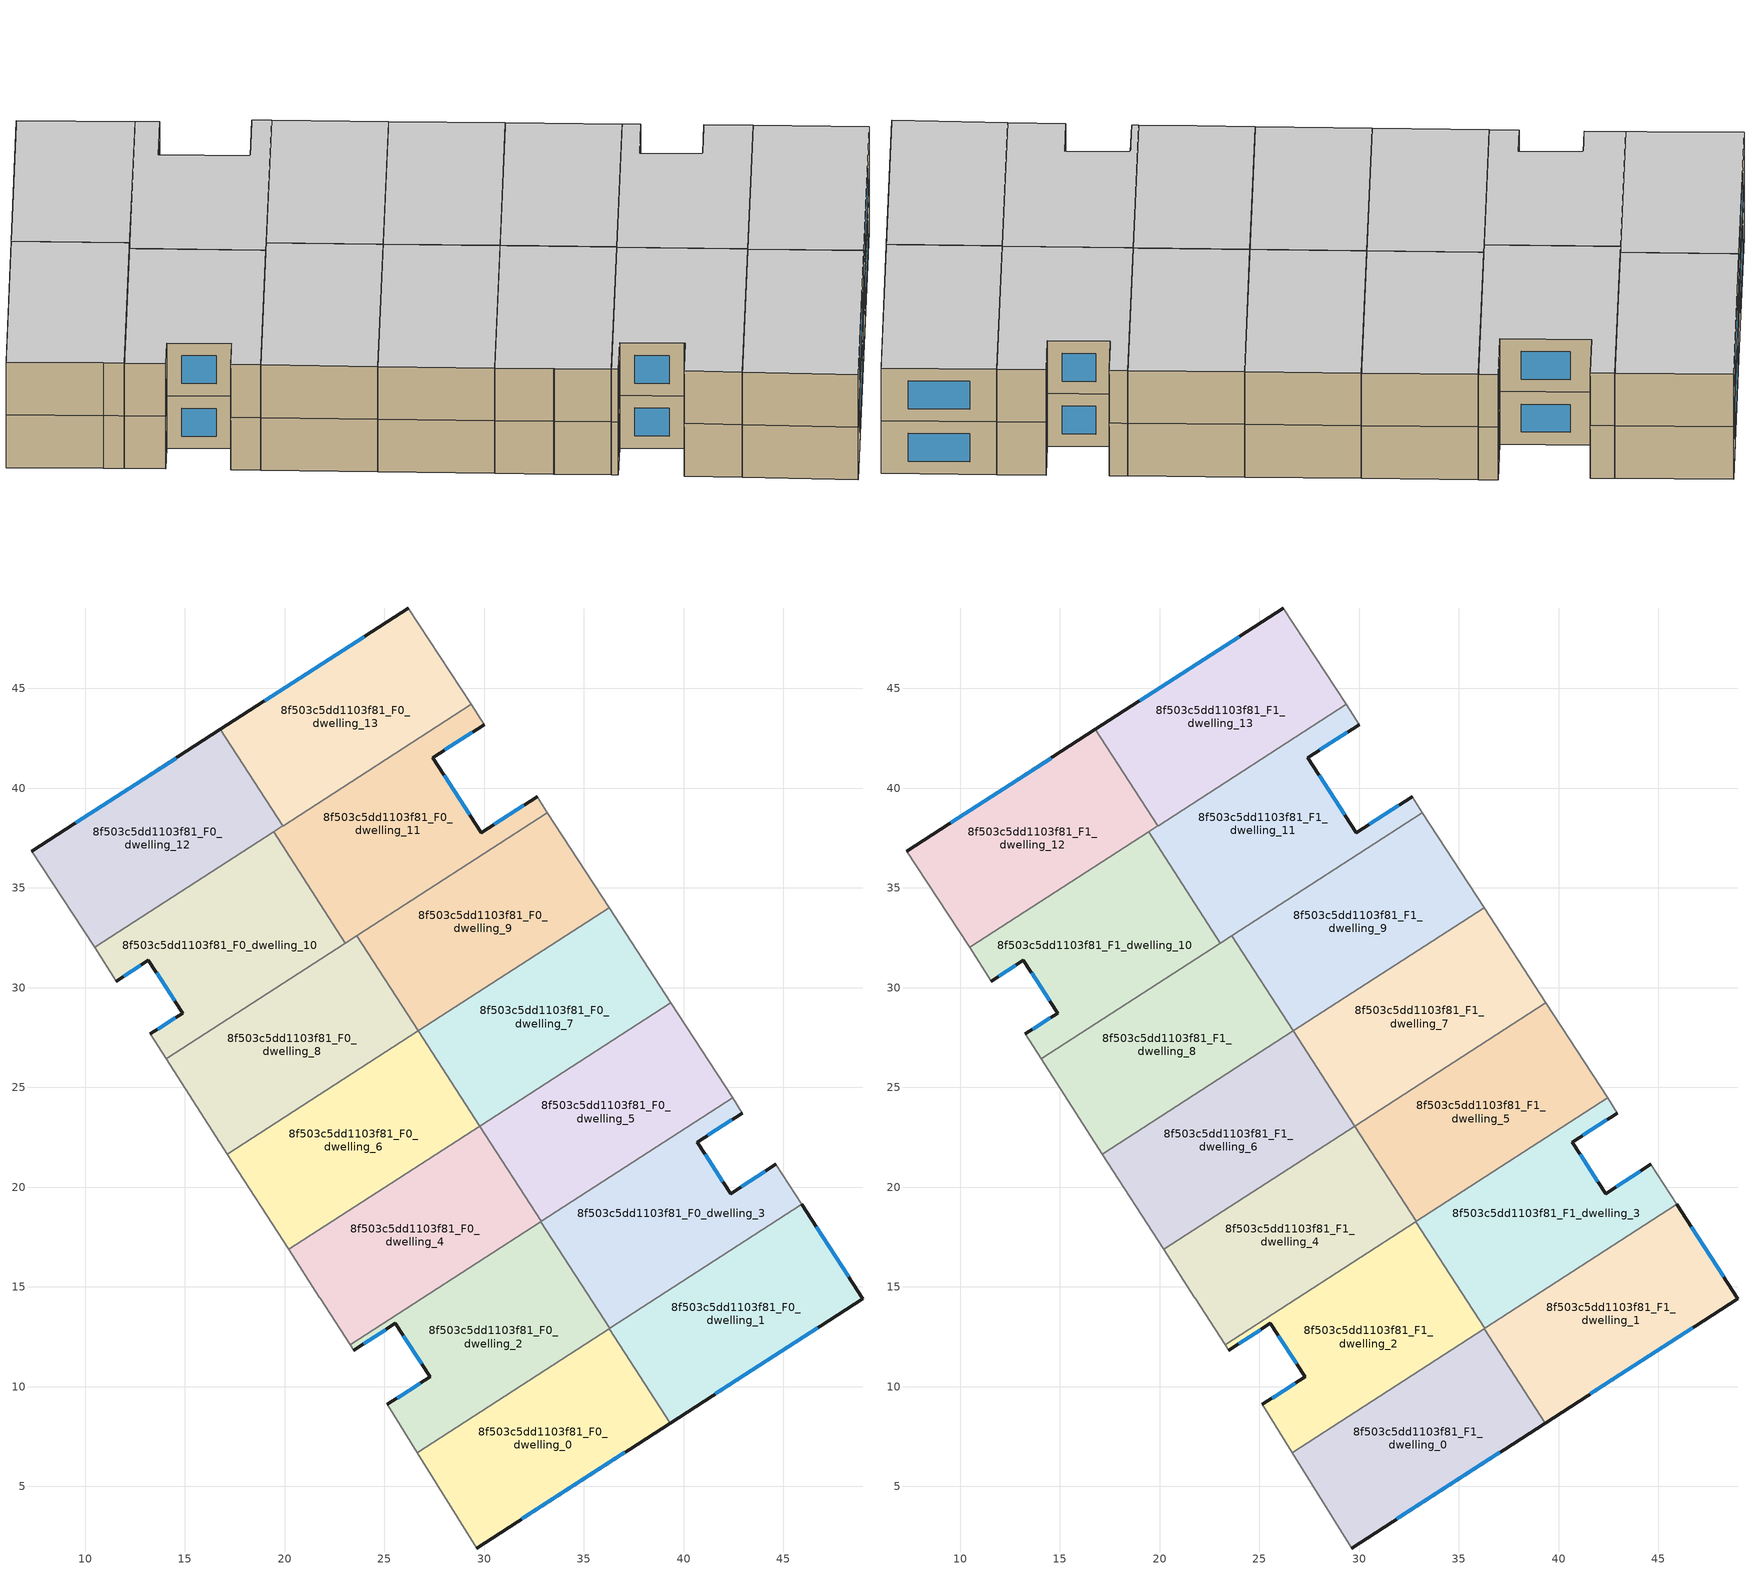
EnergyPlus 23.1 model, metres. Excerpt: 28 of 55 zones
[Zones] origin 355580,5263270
8f503c5dd1103f81_F0_dwelling_0
 floor ground (EU_floor_Construction): 36.27,12.9 39.32,8.17 29.61,1.91 26.65,6.7 z0
 wall outside (EU_wall_Construction): 29.61,1.91 39.32,8.17 z0:3
 wall adiabatic (EU_wall_Construction): 26.65,6.7 29.61,1.91 z0:3
 wall to 8f503c5dd1103f81_F0_dwelling_1 (EU_wall_Construction): 39.32,8.17 36.27,12.9 z0:3
 wall to 8f503c5dd1103f81_F0_dwelling_2 (EU_wall_Construction): 36.27,12.9 26.65,6.7 z0:3
 window (EU_Window_Construction): 31.89,3.38 37.04,6.7 z0.7:2.3
8f503c5dd1103f81_F0_dwelling_1
 floor ground (EU_floor_Construction): 45.92,19.13 48.99,14.41 39.32,8.17 36.27,12.9 z0
 wall outside (EU_wall_Construction): 39.32,8.17 48.99,14.41 45.92,19.13 z0:3
 wall to 8f503c5dd1103f81_F0_dwelling_3 (EU_wall_Construction): 45.92,19.13 36.29,12.92 z0:3
 wall to 8f503c5dd1103f81_F0_dwelling_2 (EU_wall_Construction): 36.29,12.92 36.27,12.9 z0:3
 window (EU_Window_Construction): 41.59,9.64 46.72,12.94 / 48.27,15.52 46.64,18.02 z0.7:2.3
8f503c5dd1103f81_F0_dwelling_10
 floor ground (EU_floor_Construction): 19.44,37.81 23.04,32.24 14.05,26.44 13.26,27.68 14.89,28.73 13.17,31.37 11.56,30.32 10.47,32.02 z0
 wall outside (EU_wall_Construction): 11.56,30.32 13.17,31.37 14.89,28.73 13.26,27.68 z0:3
 wall adiabatic (EU_wall_Construction): 10.47,32.02 11.56,30.32 / 13.26,27.68 14.05,26.44 z0:3
 wall to 8f503c5dd1103f81_F0_dwelling_11 (EU_wall_Construction): 23.04,32.24 19.44,37.81 z0:3
 wall to 8f503c5dd1103f81_F0_dwelling_12 (EU_wall_Construction): 19.44,37.81 10.47,32.02 z0:3
 wall to 8f503c5dd1103f81_F0_dwelling_8 (EU_wall_Construction): 14.05,26.44 23.04,32.24 z0:3
 window (EU_Window_Construction): 14.51,28.48 13.64,27.92 / 13.58,30.75 14.49,29.35 / 11.94,30.57 12.79,31.13 z0.7:2.3
8f503c5dd1103f81_F0_dwelling_11
 floor ground (EU_floor_Construction): 30,43.19 27.42,41.53 29.86,37.78 32.65,39.58 33.17,38.77 23.04,32.24 19.44,37.81 29.35,44.2 z0
 wall outside (EU_wall_Construction): 32.65,39.58 29.86,37.78 27.42,41.53 30,43.19 z0:3
 wall adiabatic (EU_wall_Construction): 30,43.19 29.35,44.2 / 33.17,38.77 32.65,39.58 z0:3
 wall to 8f503c5dd1103f81_F0_dwelling_13 (EU_wall_Construction): 29.35,44.2 19.9,38.1 z0:3
 wall to 8f503c5dd1103f81_F0_dwelling_9 (EU_wall_Construction): 23.61,32.61 33.17,38.77 z0:3
 wall to 8f503c5dd1103f81_F0_dwelling_12 (EU_wall_Construction): 19.9,38.1 19.44,37.81 z0:3
 wall to 8f503c5dd1103f81_F0_dwelling_8 (EU_wall_Construction): 23.04,32.24 23.61,32.61 z0:3
 window (EU_Window_Construction): 28.03,41.92 29.4,42.8 / 29.29,38.66 27.99,40.65 / 31.99,39.15 30.51,38.2 z0.7:2.3
8f503c5dd1103f81_F0_dwelling_12
 floor ground (EU_floor_Construction): 16.78,42.94 19.9,38.1 10.47,32.02 9.91,32.9 7.31,36.83 z0
 wall outside (EU_wall_Construction): 16.78,42.94 7.31,36.83 z0:3
 wall to 8f503c5dd1103f81_F0_dwelling_13 (EU_wall_Construction): 19.9,38.1 16.78,42.94 z0:3
 wall adiabatic (EU_wall_Construction): 7.31,36.83 9.91,32.9 10.47,32.02 z0:3
 window (EU_Window_Construction): 14.55,41.51 9.53,38.27 z0.7:2.3
8f503c5dd1103f81_F0_dwelling_13
 floor ground (EU_floor_Construction): 26.21,49.03 29.35,44.2 19.9,38.1 16.78,42.94 z0
 wall outside (EU_wall_Construction): 26.21,49.03 16.78,42.94 z0:3
 wall adiabatic (EU_wall_Construction): 29.35,44.2 26.21,49.03 z0:3
 window (EU_Window_Construction): 23.99,47.6 18.99,44.37 z0.7:2.3
8f503c5dd1103f81_F0_dwelling_2
 floor ground (EU_floor_Construction): 32.83,18.27 36.29,12.92 26.65,6.7 25.15,9.1 27.29,10.49 27.26,10.53 25.55,13.16 23.46,11.83 23.28,12.11 z0
 wall outside (EU_wall_Construction): 23.46,11.83 25.55,13.16 27.26,10.53 27.29,10.49 25.15,9.1 z0:3
 wall adiabatic (EU_wall_Construction): 23.28,12.11 23.46,11.83 / 25.15,9.1 26.65,6.7 z0:3
 wall to 8f503c5dd1103f81_F0_dwelling_3 (EU_wall_Construction): 36.29,12.92 32.83,18.27 z0:3
 wall to 8f503c5dd1103f81_F0_dwelling_4 (EU_wall_Construction): 32.83,18.27 23.28,12.11 z0:3
 window (EU_Window_Construction): 26.79,10.16 25.65,9.43 / 25.95,12.55 26.86,11.15 / 23.95,12.14 25.06,12.85 z0.7:2.3
8f503c5dd1103f81_F0_dwelling_3
 floor ground (EU_floor_Construction): 42.95,23.71 40.68,22.25 42.35,19.68 44.62,21.14 45.92,19.13 36.29,12.92 32.83,18.27 42.45,24.48 z0
 wall outside (EU_wall_Construction): 44.62,21.14 42.35,19.68 40.68,22.25 42.95,23.71 z0:3
 wall adiabatic (EU_wall_Construction): 45.92,19.13 44.62,21.14 / 42.95,23.71 42.45,24.48 z0:3
 wall to 8f503c5dd1103f81_F0_dwelling_5 (EU_wall_Construction): 42.45,24.48 32.86,18.29 z0:3
 wall to 8f503c5dd1103f81_F0_dwelling_4 (EU_wall_Construction): 32.86,18.29 32.83,18.27 z0:3
 window (EU_Window_Construction): 44.08,20.8 42.88,20.02 / 41.21,22.6 42.41,23.37 / 41.96,20.28 41.07,21.65 z0.7:2.3
8f503c5dd1103f81_F0_dwelling_4
 floor ground (EU_floor_Construction): 29.78,23.06 32.86,18.29 23.28,12.11 21.77,14.42 21.73,14.49 20.2,16.87 z0
 wall adiabatic (EU_wall_Construction): 20.2,16.87 21.73,14.49 21.77,14.42 23.28,12.11 z0:3
 wall to 8f503c5dd1103f81_F0_dwelling_5 (EU_wall_Construction): 32.86,18.29 29.78,23.06 z0:3
 wall to 8f503c5dd1103f81_F0_dwelling_6 (EU_wall_Construction): 29.78,23.05 20.2,16.87 z0:3
8f503c5dd1103f81_F0_dwelling_5
 floor ground (EU_floor_Construction): 39.36,29.24 42.45,24.48 32.86,18.29 29.78,23.06 z0
 wall adiabatic (EU_wall_Construction): 42.45,24.48 39.36,29.24 z0:3
 wall to 8f503c5dd1103f81_F0_dwelling_7 (EU_wall_Construction): 39.36,29.24 29.78,23.06 z0:3
8f503c5dd1103f81_F0_dwelling_6
 floor ground (EU_floor_Construction): 26.7,27.83 29.78,23.05 20.2,16.87 17.13,21.65 z0
 wall to 8f503c5dd1103f81_F0_dwelling_7 (EU_wall_Construction): 29.78,23.05 26.7,27.83 z0:3
 wall adiabatic (EU_wall_Construction): 17.13,21.65 20.2,16.87 z0:3
 wall to 8f503c5dd1103f81_F0_dwelling_8 (EU_wall_Construction): 26.7,27.83 17.13,21.65 z0:3
8f503c5dd1103f81_F0_dwelling_7
 floor ground (EU_floor_Construction): 36.27,34 39.36,29.24 29.78,23.05 26.7,27.83 z0
 wall adiabatic (EU_wall_Construction): 39.36,29.24 36.27,34 z0:3
 wall to 8f503c5dd1103f81_F0_dwelling_9 (EU_wall_Construction): 36.27,34 26.7,27.83 z0:3
8f503c5dd1103f81_F0_dwelling_8
 floor ground (EU_floor_Construction): 23.61,32.61 26.7,27.83 17.13,21.65 14.05,26.44 z0
 wall to 8f503c5dd1103f81_F0_dwelling_9 (EU_wall_Construction): 26.7,27.83 23.61,32.61 z0:3
 wall adiabatic (EU_wall_Construction): 14.05,26.44 17.13,21.65 z0:3
8f503c5dd1103f81_F0_dwelling_9
 floor ground (EU_floor_Construction): 33.17,38.77 36.27,34 26.7,27.83 23.61,32.61 z0
 wall adiabatic (EU_wall_Construction): 36.27,34 33.17,38.77 z0:3
8f503c5dd1103f81_F1_dwelling_0
 floor to 8f503c5dd1103f81_F0_dwelling_0 (EU_floor_Construction): 36.27,12.9 39.32,8.17 29.61,1.91 26.65,6.7 z3
 wall outside (EU_wall_Construction): 29.61,1.91 39.32,8.17 z3:6
 wall adiabatic (EU_wall_Construction): 26.65,6.7 29.61,1.91 z3:6
 wall to 8f503c5dd1103f81_F1_dwelling_1 (EU_wall_Construction): 39.32,8.17 36.27,12.9 z3:6
 wall to 8f503c5dd1103f81_F1_dwelling_2 (EU_wall_Construction): 36.27,12.9 26.65,6.7 z3:6
 window (EU_Window_Construction): 31.89,3.38 37.04,6.7 z3.7:5.3
 ceiling to 8f503c5dd1103f81_F2_dwelling_0 (EU_floor_Construction): 39.32,8.17 36.27,12.9 26.65,6.7 29.61,1.91 z6
8f503c5dd1103f81_F1_dwelling_1
 floor to 8f503c5dd1103f81_F0_dwelling_1 (EU_floor_Construction): 45.92,19.13 48.99,14.41 39.32,8.17 36.27,12.9 z3
 wall outside (EU_wall_Construction): 39.32,8.17 48.99,14.41 45.92,19.13 z3:6
 wall to 8f503c5dd1103f81_F1_dwelling_3 (EU_wall_Construction): 45.92,19.13 36.29,12.92 z3:6
 wall to 8f503c5dd1103f81_F1_dwelling_2 (EU_wall_Construction): 36.29,12.92 36.27,12.9 z3:6
 window (EU_Window_Construction): 41.59,9.64 46.72,12.94 / 48.27,15.52 46.64,18.02 z3.7:5.3
 ceiling to 8f503c5dd1103f81_F2_dwelling_1 (EU_floor_Construction): 48.99,14.41 45.92,19.13 36.27,12.9 39.32,8.17 z6
8f503c5dd1103f81_F1_dwelling_10
 floor to 8f503c5dd1103f81_F0_dwelling_10 (EU_floor_Construction): 19.44,37.81 23.04,32.24 14.05,26.44 13.26,27.68 14.89,28.73 13.17,31.37 11.56,30.32 10.47,32.02 z3
 wall outside (EU_wall_Construction): 11.56,30.32 13.17,31.37 14.89,28.73 13.26,27.68 z3:6
 wall adiabatic (EU_wall_Construction): 10.47,32.02 11.56,30.32 / 13.26,27.68 14.05,26.44 z3:6
 wall to 8f503c5dd1103f81_F1_dwelling_11 (EU_wall_Construction): 23.04,32.24 19.44,37.81 z3:6
 wall to 8f503c5dd1103f81_F1_dwelling_12 (EU_wall_Construction): 19.44,37.81 10.47,32.02 z3:6
 wall to 8f503c5dd1103f81_F1_dwelling_8 (EU_wall_Construction): 14.05,26.44 23.04,32.24 z3:6
 window (EU_Window_Construction): 14.51,28.48 13.64,27.92 / 13.58,30.75 14.49,29.35 / 11.94,30.57 12.79,31.13 z3.7:5.3
 ceiling to 8f503c5dd1103f81_F2_dwelling_10 (EU_floor_Construction): 23.04,32.24 19.44,37.81 10.47,32.02 11.56,30.32 13.17,31.37 14.89,28.73 13.26,27.68 14.05,26.44 z6
8f503c5dd1103f81_F1_dwelling_11
 floor to 8f503c5dd1103f81_F0_dwelling_11 (EU_floor_Construction): 30,43.19 27.42,41.53 29.86,37.78 32.65,39.58 33.17,38.77 23.04,32.24 19.44,37.81 29.35,44.2 z3
 wall outside (EU_wall_Construction): 32.65,39.58 29.86,37.78 27.42,41.53 30,43.19 z3:6
 wall adiabatic (EU_wall_Construction): 30,43.19 29.35,44.2 / 33.17,38.77 32.65,39.58 z3:6
 wall to 8f503c5dd1103f81_F1_dwelling_13 (EU_wall_Construction): 29.35,44.2 19.9,38.1 z3:6
 wall to 8f503c5dd1103f81_F1_dwelling_9 (EU_wall_Construction): 23.61,32.61 33.17,38.77 z3:6
 wall to 8f503c5dd1103f81_F1_dwelling_12 (EU_wall_Construction): 19.9,38.1 19.44,37.81 z3:6
 wall to 8f503c5dd1103f81_F1_dwelling_8 (EU_wall_Construction): 23.04,32.24 23.61,32.61 z3:6
 window (EU_Window_Construction): 28.03,41.92 29.4,42.8 / 29.29,38.66 27.99,40.65 / 31.99,39.15 30.51,38.2 z3.7:5.3
 ceiling to 8f503c5dd1103f81_F2_dwelling_11 (EU_floor_Construction): 29.86,37.78 27.42,41.53 30,43.19 29.35,44.2 19.44,37.81 23.04,32.24 33.17,38.77 32.65,39.58 z6
8f503c5dd1103f81_F1_dwelling_12
 floor to 8f503c5dd1103f81_F0_dwelling_12 (EU_floor_Construction): 16.78,42.94 19.9,38.1 10.47,32.02 9.91,32.9 7.31,36.83 z3
 wall outside (EU_wall_Construction): 16.78,42.94 7.31,36.83 z3:6
 wall to 8f503c5dd1103f81_F1_dwelling_13 (EU_wall_Construction): 19.9,38.1 16.78,42.94 z3:6
 wall adiabatic (EU_wall_Construction): 7.31,36.83 9.91,32.9 10.47,32.02 z3:6
 window (EU_Window_Construction): 14.55,41.51 9.53,38.27 z3.7:5.3
 ceiling to 8f503c5dd1103f81_F2_dwelling_12 (EU_floor_Construction): 19.9,38.1 16.78,42.94 7.31,36.83 9.91,32.9 10.47,32.02 z6
8f503c5dd1103f81_F1_dwelling_13
 floor to 8f503c5dd1103f81_F0_dwelling_13 (EU_floor_Construction): 26.21,49.03 29.35,44.2 19.9,38.1 16.78,42.94 z3
 wall outside (EU_wall_Construction): 26.21,49.03 16.78,42.94 z3:6
 wall adiabatic (EU_wall_Construction): 29.35,44.2 26.21,49.03 z3:6
 window (EU_Window_Construction): 23.99,47.6 18.99,44.37 z3.7:5.3
 ceiling to 8f503c5dd1103f81_F2_dwelling_13 (EU_floor_Construction): 29.35,44.2 26.21,49.03 16.78,42.94 19.9,38.1 z6
8f503c5dd1103f81_F1_dwelling_2
 floor to 8f503c5dd1103f81_F0_dwelling_2 (EU_floor_Construction): 32.83,18.27 36.29,12.92 26.65,6.7 25.15,9.1 27.29,10.49 27.26,10.53 25.55,13.16 23.46,11.83 23.28,12.11 z3
 wall outside (EU_wall_Construction): 23.46,11.83 25.55,13.16 27.26,10.53 27.29,10.49 25.15,9.1 z3:6
 wall adiabatic (EU_wall_Construction): 23.28,12.11 23.46,11.83 / 25.15,9.1 26.65,6.7 z3:6
 wall to 8f503c5dd1103f81_F1_dwelling_3 (EU_wall_Construction): 36.29,12.92 32.83,18.27 z3:6
 wall to 8f503c5dd1103f81_F1_dwelling_4 (EU_wall_Construction): 32.83,18.27 23.28,12.11 z3:6
 window (EU_Window_Construction): 26.79,10.16 25.65,9.43 / 25.95,12.55 26.86,11.15 / 23.95,12.14 25.06,12.85 z3.7:5.3
 ceiling to 8f503c5dd1103f81_F2_dwelling_2 (EU_floor_Construction): 36.29,12.92 32.83,18.27 23.28,12.11 23.46,11.83 25.55,13.16 27.26,10.53 27.29,10.49 25.15,9.1 26.65,6.7 z6
8f503c5dd1103f81_F1_dwelling_3
 floor to 8f503c5dd1103f81_F0_dwelling_3 (EU_floor_Construction): 42.95,23.71 40.68,22.25 42.35,19.68 44.62,21.14 45.92,19.13 36.29,12.92 32.83,18.27 42.45,24.48 z3
 wall outside (EU_wall_Construction): 44.62,21.14 42.35,19.68 40.68,22.25 42.95,23.71 z3:6
 wall adiabatic (EU_wall_Construction): 45.92,19.13 44.62,21.14 / 42.95,23.71 42.45,24.48 z3:6
 wall to 8f503c5dd1103f81_F1_dwelling_5 (EU_wall_Construction): 42.45,24.48 32.86,18.29 z3:6
 wall to 8f503c5dd1103f81_F1_dwelling_4 (EU_wall_Construction): 32.86,18.29 32.83,18.27 z3:6
 window (EU_Window_Construction): 44.08,20.8 42.88,20.02 / 41.21,22.6 42.41,23.37 / 41.96,20.28 41.07,21.65 z3.7:5.3
 ceiling to 8f503c5dd1103f81_F2_dwelling_3 (EU_floor_Construction): 45.92,19.13 44.62,21.14 42.35,19.68 40.68,22.25 42.95,23.71 42.45,24.48 32.83,18.27 36.29,12.92 z6
8f503c5dd1103f81_F1_dwelling_4
 floor to 8f503c5dd1103f81_F0_dwelling_4 (EU_floor_Construction): 29.78,23.06 32.86,18.29 23.28,12.11 21.77,14.42 21.73,14.49 20.2,16.87 z3
 wall adiabatic (EU_wall_Construction): 20.2,16.87 21.73,14.49 21.77,14.42 23.28,12.11 z3:6
 wall to 8f503c5dd1103f81_F1_dwelling_5 (EU_wall_Construction): 32.86,18.29 29.78,23.06 z3:6
 wall to 8f503c5dd1103f81_F1_dwelling_6 (EU_wall_Construction): 29.78,23.05 20.2,16.87 z3:6
 ceiling to 8f503c5dd1103f81_F2_dwelling_4 (EU_floor_Construction): 32.86,18.29 29.78,23.06 20.2,16.87 21.73,14.49 21.77,14.42 23.28,12.11 z6
8f503c5dd1103f81_F1_dwelling_5
 floor to 8f503c5dd1103f81_F0_dwelling_5 (EU_floor_Construction): 39.36,29.24 42.45,24.48 32.86,18.29 29.78,23.06 z3
 wall adiabatic (EU_wall_Construction): 42.45,24.48 39.36,29.24 z3:6
 wall to 8f503c5dd1103f81_F1_dwelling_7 (EU_wall_Construction): 39.36,29.24 29.78,23.06 z3:6
 ceiling to 8f503c5dd1103f81_F2_dwelling_5 (EU_floor_Construction): 42.45,24.48 39.36,29.24 29.78,23.06 32.86,18.29 z6
8f503c5dd1103f81_F1_dwelling_6
 floor to 8f503c5dd1103f81_F0_dwelling_6 (EU_floor_Construction): 26.7,27.83 29.78,23.05 20.2,16.87 17.13,21.65 z3
 wall to 8f503c5dd1103f81_F1_dwelling_7 (EU_wall_Construction): 29.78,23.05 26.7,27.83 z3:6
 wall adiabatic (EU_wall_Construction): 17.13,21.65 20.2,16.87 z3:6
 wall to 8f503c5dd1103f81_F1_dwelling_8 (EU_wall_Construction): 26.7,27.83 17.13,21.65 z3:6
 ceiling to 8f503c5dd1103f81_F2_dwelling_6 (EU_floor_Construction): 29.78,23.05 26.7,27.83 17.13,21.65 20.2,16.87 z6
8f503c5dd1103f81_F1_dwelling_7
 floor to 8f503c5dd1103f81_F0_dwelling_7 (EU_floor_Construction): 36.27,34 39.36,29.24 29.78,23.05 26.7,27.83 z3
 wall adiabatic (EU_wall_Construction): 39.36,29.24 36.27,34 z3:6
 wall to 8f503c5dd1103f81_F1_dwelling_9 (EU_wall_Construction): 36.27,34 26.7,27.83 z3:6
 ceiling to 8f503c5dd1103f81_F2_dwelling_7 (EU_floor_Construction): 39.36,29.24 36.27,34 26.7,27.83 29.78,23.05 z6
8f503c5dd1103f81_F1_dwelling_8
 floor to 8f503c5dd1103f81_F0_dwelling_8 (EU_floor_Construction): 23.61,32.61 26.7,27.83 17.13,21.65 14.05,26.44 z3
 wall to 8f503c5dd1103f81_F1_dwelling_9 (EU_wall_Construction): 26.7,27.83 23.61,32.61 z3:6
 wall adiabatic (EU_wall_Construction): 14.05,26.44 17.13,21.65 z3:6
 ceiling to 8f503c5dd1103f81_F2_dwelling_8 (EU_floor_Construction): 26.7,27.83 23.61,32.61 14.05,26.44 17.13,21.65 z6
8f503c5dd1103f81_F1_dwelling_9
 floor to 8f503c5dd1103f81_F0_dwelling_9 (EU_floor_Construction): 33.17,38.77 36.27,34 26.7,27.83 23.61,32.61 z3
 wall adiabatic (EU_wall_Construction): 36.27,34 33.17,38.77 z3:6
 ceiling to 8f503c5dd1103f81_F2_dwelling_9 (EU_floor_Construction): 36.27,34 33.17,38.77 23.61,32.61 26.7,27.83 z6
[Building]
EU S2 Campaign: North Axis=0; Terrain=City; Solar Distribution=FullExterior
[Site:Location]
Budapest.Ferenc.Liszt.Intl.AP: Latitude=47.437; Longitude=19.256; Time Zone=1; Elevation=185
[SizingPeriod:WeatherFileDays]
AnnualSizingPeriod: Begin Month=1; Begin Day of Month=1; End Month=12; End Day of Month=31; Day of Week for Start Day=Monday; Use Weather File Daylight Saving Period=No; Use Weather File Rain and Snow Indicators=No
[MATERIAL]
EU_InternalMass_Material: Roughness=MediumRough; Thickness=0.1; Conductivity=1; Density=1800; Specific Heat=900; Thermal Absorptance=0.9; Solar Absorptance=0.7; Visible Absorptance=0.7
[MATERIAL:NOMASS] Roughness=MediumRough; Thermal Absorptance=0.9; Solar Absorptance=0.7; Visible Absorptance=0.7
Name | Thermal Resistance
EU_wall_NoMass | 0.832559
EU_floor_NoMass | 0.872794
[WINDOWMATERIAL:SIMPLEGLAZINGSYSTEM]
EU_Window_SimpleGlazing: UFactor=2.79869; Solar Heat Gain Coefficient=0.75; Visible Transmittance=0.75
[CONSTRUCTION]
EU_wall_Construction: EU_wall_NoMass
EU_floor_Construction: EU_floor_NoMass
EU_Window_Construction: EU_Window_SimpleGlazing
EU_InternalMass_Construction: EU_InternalMass_Material
[ZONE] Type=1; Multiplier=1; Ceiling Height=autocalculate; Floor Area=autocalculate; Part of Total Floor Area=Yes
Name | Volume
8f503c5dd1103f81_F0_dwelling_0; 8f503c5dd1103f81_F1_dwelling_0 | 194.227
8f503c5dd1103f81_F0_dwelling_1; 8f503c5dd1103f81_F1_dwelling_1 | 194.229
8f503c5dd1103f81_F0_dwelling_10; 8f503c5dd1103f81_F1_dwelling_10; 8f503c5dd1103f81_F0_dwelling_2; 8f503c5dd1103f81_F1_dwelling_2 | 194.21
8f503c5dd1103f81_F0_dwelling_11; 8f503c5dd1103f81_F1_dwelling_11; 8f503c5dd1103f81_F0_dwelling_12; 8f503c5dd1103f81_F1_dwelling_12 | 194.203
8f503c5dd1103f81_F0_dwelling_13; 8f503c5dd1103f81_F1_dwelling_13 | 194.188
8f503c5dd1103f81_F0_dwelling_3; 8f503c5dd1103f81_F1_dwelling_3 | 194.2
8f503c5dd1103f81_F0_dwelling_4; 8f503c5dd1103f81_F1_dwelling_4 | 194.206
8f503c5dd1103f81_F0_dwelling_5; 8f503c5dd1103f81_F1_dwelling_5 | 194.199
8f503c5dd1103f81_F0_dwelling_6; 8f503c5dd1103f81_F1_dwelling_6 | 194.225
8f503c5dd1103f81_F0_dwelling_7; 8f503c5dd1103f81_F1_dwelling_7 | 194.228
8f503c5dd1103f81_F0_dwelling_8; 8f503c5dd1103f81_F1_dwelling_8 | 194.233
8f503c5dd1103f81_F0_dwelling_9; 8f503c5dd1103f81_F1_dwelling_9 | 194.235
[INTERNALMASS] Construction=EU_InternalMass_Construction
Name | Zone or ZoneList | Surface Area
8f503c5dd1103f81_F0_dwelling_0_EU_InternalMass | 8f503c5dd1103f81_F0_dwelling_0 | 64.7425
8f503c5dd1103f81_F0_dwelling_1_EU_InternalMass | 8f503c5dd1103f81_F0_dwelling_1 | 64.7431
8f503c5dd1103f81_F0_dwelling_2_EU_InternalMass | 8f503c5dd1103f81_F0_dwelling_2 | 64.737
8f503c5dd1103f81_F0_dwelling_3_EU_InternalMass | 8f503c5dd1103f81_F0_dwelling_3 | 64.7341
8f503c5dd1103f81_F0_dwelling_4_EU_InternalMass | 8f503c5dd1103f81_F0_dwelling_4 | 64.7355
8f503c5dd1103f81_F0_dwelling_5_EU_InternalMass | 8f503c5dd1103f81_F0_dwelling_5 | 64.7341
8f503c5dd1103f81_F0_dwelling_6_EU_InternalMass | 8f503c5dd1103f81_F0_dwelling_6 | 64.7421
8f503c5dd1103f81_F0_dwelling_7_EU_InternalMass | 8f503c5dd1103f81_F0_dwelling_7 | 64.7424
8f503c5dd1103f81_F0_dwelling_8_EU_InternalMass | 8f503c5dd1103f81_F0_dwelling_8 | 64.7426
8f503c5dd1103f81_F0_dwelling_9_EU_InternalMass | 8f503c5dd1103f81_F0_dwelling_9 | 64.7435
8f503c5dd1103f81_F0_dwelling_10_EU_InternalMass | 8f503c5dd1103f81_F0_dwelling_10 | 64.7368
8f503c5dd1103f81_F0_dwelling_11_EU_InternalMass | 8f503c5dd1103f81_F0_dwelling_11 | 64.7348
8f503c5dd1103f81_F0_dwelling_12_EU_InternalMass | 8f503c5dd1103f81_F0_dwelling_12 | 64.7348
8f503c5dd1103f81_F0_dwelling_13_EU_InternalMass | 8f503c5dd1103f81_F0_dwelling_13 | 64.7297
8f503c5dd1103f81_F1_dwelling_0_EU_InternalMass | 8f503c5dd1103f81_F1_dwelling_0 | 64.7425
8f503c5dd1103f81_F1_dwelling_1_EU_InternalMass | 8f503c5dd1103f81_F1_dwelling_1 | 64.7431
8f503c5dd1103f81_F1_dwelling_2_EU_InternalMass | 8f503c5dd1103f81_F1_dwelling_2 | 64.737
8f503c5dd1103f81_F1_dwelling_3_EU_InternalMass | 8f503c5dd1103f81_F1_dwelling_3 | 64.7341
8f503c5dd1103f81_F1_dwelling_4_EU_InternalMass | 8f503c5dd1103f81_F1_dwelling_4 | 64.7355
8f503c5dd1103f81_F1_dwelling_5_EU_InternalMass | 8f503c5dd1103f81_F1_dwelling_5 | 64.7341
8f503c5dd1103f81_F1_dwelling_6_EU_InternalMass | 8f503c5dd1103f81_F1_dwelling_6 | 64.7421
8f503c5dd1103f81_F1_dwelling_7_EU_InternalMass | 8f503c5dd1103f81_F1_dwelling_7 | 64.7424
8f503c5dd1103f81_F1_dwelling_8_EU_InternalMass | 8f503c5dd1103f81_F1_dwelling_8 | 64.7426
8f503c5dd1103f81_F1_dwelling_9_EU_InternalMass | 8f503c5dd1103f81_F1_dwelling_9 | 64.7435
8f503c5dd1103f81_F1_dwelling_10_EU_InternalMass | 8f503c5dd1103f81_F1_dwelling_10 | 64.7368
8f503c5dd1103f81_F1_dwelling_11_EU_InternalMass | 8f503c5dd1103f81_F1_dwelling_11 | 64.7348
8f503c5dd1103f81_F1_dwelling_12_EU_InternalMass | 8f503c5dd1103f81_F1_dwelling_12 | 64.7348
8f503c5dd1103f81_F1_dwelling_13_EU_InternalMass | 8f503c5dd1103f81_F1_dwelling_13 | 64.7297
[OTHEREQUIPMENT] Fuel Type=Electricity; Design Level Calculation Method=Watts/Area; Power per Zone Floor Area=1; Fraction Latent=0; Fraction Radiant=0; Fraction Lost=0; Carbon Dioxide Generation Rate=0; EndUse Subcategory=EU_Step8_InternalGains
Name | Zone or ZoneList or Space or SpaceList | Schedule
EU_Step8_InternalGain_8f503c5dd1103f81_F0_dwelling_0_f000 | 8f503c5dd1103f81_F0_dwelling_0 | EU_Step8_GainSchedule_8f503c5dd1103f81_F0_dwelling_0_f000
EU_Step8_InternalGain_8f503c5dd1103f81_F0_dwelling_1_f000 | 8f503c5dd1103f81_F0_dwelling_1 | EU_Step8_GainSchedule_8f503c5dd1103f81_F0_dwelling_1_f000
EU_Step8_InternalGain_8f503c5dd1103f81_F0_dwelling_2_f000 | 8f503c5dd1103f81_F0_dwelling_2 | EU_Step8_GainSchedule_8f503c5dd1103f81_F0_dwelling_2_f000
EU_Step8_InternalGain_8f503c5dd1103f81_F0_dwelling_3_f000 | 8f503c5dd1103f81_F0_dwelling_3 | EU_Step8_GainSchedule_8f503c5dd1103f81_F0_dwelling_3_f000
EU_Step8_InternalGain_8f503c5dd1103f81_F0_dwelling_4_f000 | 8f503c5dd1103f81_F0_dwelling_4 | EU_Step8_GainSchedule_8f503c5dd1103f81_F0_dwelling_4_f000
EU_Step8_InternalGain_8f503c5dd1103f81_F0_dwelling_5_f000 | 8f503c5dd1103f81_F0_dwelling_5 | EU_Step8_GainSchedule_8f503c5dd1103f81_F0_dwelling_5_f000
EU_Step8_InternalGain_8f503c5dd1103f81_F0_dwelling_6_f000 | 8f503c5dd1103f81_F0_dwelling_6 | EU_Step8_GainSchedule_8f503c5dd1103f81_F0_dwelling_6_f000
EU_Step8_InternalGain_8f503c5dd1103f81_F0_dwelling_7_f000 | 8f503c5dd1103f81_F0_dwelling_7 | EU_Step8_GainSchedule_8f503c5dd1103f81_F0_dwelling_7_f000
EU_Step8_InternalGain_8f503c5dd1103f81_F0_dwelling_8_f000 | 8f503c5dd1103f81_F0_dwelling_8 | EU_Step8_GainSchedule_8f503c5dd1103f81_F0_dwelling_8_f000
EU_Step8_InternalGain_8f503c5dd1103f81_F0_dwelling_9_f000 | 8f503c5dd1103f81_F0_dwelling_9 | EU_Step8_GainSchedule_8f503c5dd1103f81_F0_dwelling_9_f000
EU_Step8_InternalGain_8f503c5dd1103f81_F0_dwelling_10_f000 | 8f503c5dd1103f81_F0_dwelling_10 | EU_Step8_GainSchedule_8f503c5dd1103f81_F0_dwelling_10_f000
EU_Step8_InternalGain_8f503c5dd1103f81_F0_dwelling_11_f000 | 8f503c5dd1103f81_F0_dwelling_11 | EU_Step8_GainSchedule_8f503c5dd1103f81_F0_dwelling_11_f000
EU_Step8_InternalGain_8f503c5dd1103f81_F0_dwelling_12_f000 | 8f503c5dd1103f81_F0_dwelling_12 | EU_Step8_GainSchedule_8f503c5dd1103f81_F0_dwelling_12_f000
EU_Step8_InternalGain_8f503c5dd1103f81_F0_dwelling_13_f000 | 8f503c5dd1103f81_F0_dwelling_13 | EU_Step8_GainSchedule_8f503c5dd1103f81_F0_dwelling_13_f000
EU_Step8_InternalGain_8f503c5dd1103f81_F1_dwelling_0_f000 | 8f503c5dd1103f81_F1_dwelling_0 | EU_Step8_GainSchedule_8f503c5dd1103f81_F1_dwelling_0_f000
EU_Step8_InternalGain_8f503c5dd1103f81_F1_dwelling_1_f000 | 8f503c5dd1103f81_F1_dwelling_1 | EU_Step8_GainSchedule_8f503c5dd1103f81_F1_dwelling_1_f000
EU_Step8_InternalGain_8f503c5dd1103f81_F1_dwelling_2_f000 | 8f503c5dd1103f81_F1_dwelling_2 | EU_Step8_GainSchedule_8f503c5dd1103f81_F1_dwelling_2_f000
EU_Step8_InternalGain_8f503c5dd1103f81_F1_dwelling_3_f000 | 8f503c5dd1103f81_F1_dwelling_3 | EU_Step8_GainSchedule_8f503c5dd1103f81_F1_dwelling_3_f000
EU_Step8_InternalGain_8f503c5dd1103f81_F1_dwelling_4_f000 | 8f503c5dd1103f81_F1_dwelling_4 | EU_Step8_GainSchedule_8f503c5dd1103f81_F1_dwelling_4_f000
EU_Step8_InternalGain_8f503c5dd1103f81_F1_dwelling_5_f000 | 8f503c5dd1103f81_F1_dwelling_5 | EU_Step8_GainSchedule_8f503c5dd1103f81_F1_dwelling_5_f000
EU_Step8_InternalGain_8f503c5dd1103f81_F1_dwelling_6_f000 | 8f503c5dd1103f81_F1_dwelling_6 | EU_Step8_GainSchedule_8f503c5dd1103f81_F1_dwelling_6_f000
EU_Step8_InternalGain_8f503c5dd1103f81_F1_dwelling_7_f000 | 8f503c5dd1103f81_F1_dwelling_7 | EU_Step8_GainSchedule_8f503c5dd1103f81_F1_dwelling_7_f000
EU_Step8_InternalGain_8f503c5dd1103f81_F1_dwelling_8_f000 | 8f503c5dd1103f81_F1_dwelling_8 | EU_Step8_GainSchedule_8f503c5dd1103f81_F1_dwelling_8_f000
EU_Step8_InternalGain_8f503c5dd1103f81_F1_dwelling_9_f000 | 8f503c5dd1103f81_F1_dwelling_9 | EU_Step8_GainSchedule_8f503c5dd1103f81_F1_dwelling_9_f000
EU_Step8_InternalGain_8f503c5dd1103f81_F1_dwelling_10_f000 | 8f503c5dd1103f81_F1_dwelling_10 | EU_Step8_GainSchedule_8f503c5dd1103f81_F1_dwelling_10_f000
EU_Step8_InternalGain_8f503c5dd1103f81_F1_dwelling_11_f000 | 8f503c5dd1103f81_F1_dwelling_11 | EU_Step8_GainSchedule_8f503c5dd1103f81_F1_dwelling_11_f000
EU_Step8_InternalGain_8f503c5dd1103f81_F1_dwelling_12_f000 | 8f503c5dd1103f81_F1_dwelling_12 | EU_Step8_GainSchedule_8f503c5dd1103f81_F1_dwelling_12_f000
EU_Step8_InternalGain_8f503c5dd1103f81_F1_dwelling_13_f000 | 8f503c5dd1103f81_F1_dwelling_13 | EU_Step8_GainSchedule_8f503c5dd1103f81_F1_dwelling_13_f000
[ZONEVENTILATION:DESIGNFLOWRATE] Schedule=EU_AlwaysOn; Design Flow Rate Calculation Method=AirChanges/Hour; Air Changes per Hour=0.475469; Ventilation Type=Natural; Fan Pressure Rise=0; Fan Total Efficiency=1; Constant Term Coefficient=1; Temperature Term Coefficient=0; Velocity Term Coefficient=0; Velocity Squared Term Coefficient=0; Minimum Indoor Temperature=-100; Maximum Indoor Temperature=100; Delta Temperature=-100; Minimum Outdoor Temperature=-100; Maximum Outdoor Temperature=100; Maximum Wind Speed=40
Name | Zone or ZoneList or Space or SpaceList
EU_ConstantAir_8f503c5dd1103f81_F0_dwelling_0 | 8f503c5dd1103f81_F0_dwelling_0
EU_ConstantAir_8f503c5dd1103f81_F0_dwelling_1 | 8f503c5dd1103f81_F0_dwelling_1
EU_ConstantAir_8f503c5dd1103f81_F0_dwelling_2 | 8f503c5dd1103f81_F0_dwelling_2
EU_ConstantAir_8f503c5dd1103f81_F0_dwelling_3 | 8f503c5dd1103f81_F0_dwelling_3
EU_ConstantAir_8f503c5dd1103f81_F0_dwelling_4 | 8f503c5dd1103f81_F0_dwelling_4
EU_ConstantAir_8f503c5dd1103f81_F0_dwelling_5 | 8f503c5dd1103f81_F0_dwelling_5
EU_ConstantAir_8f503c5dd1103f81_F0_dwelling_6 | 8f503c5dd1103f81_F0_dwelling_6
EU_ConstantAir_8f503c5dd1103f81_F0_dwelling_7 | 8f503c5dd1103f81_F0_dwelling_7
EU_ConstantAir_8f503c5dd1103f81_F0_dwelling_8 | 8f503c5dd1103f81_F0_dwelling_8
EU_ConstantAir_8f503c5dd1103f81_F0_dwelling_9 | 8f503c5dd1103f81_F0_dwelling_9
EU_ConstantAir_8f503c5dd1103f81_F0_dwelling_10 | 8f503c5dd1103f81_F0_dwelling_10
EU_ConstantAir_8f503c5dd1103f81_F0_dwelling_11 | 8f503c5dd1103f81_F0_dwelling_11
EU_ConstantAir_8f503c5dd1103f81_F0_dwelling_12 | 8f503c5dd1103f81_F0_dwelling_12
EU_ConstantAir_8f503c5dd1103f81_F0_dwelling_13 | 8f503c5dd1103f81_F0_dwelling_13
EU_ConstantAir_8f503c5dd1103f81_F1_dwelling_0 | 8f503c5dd1103f81_F1_dwelling_0
EU_ConstantAir_8f503c5dd1103f81_F1_dwelling_1 | 8f503c5dd1103f81_F1_dwelling_1
EU_ConstantAir_8f503c5dd1103f81_F1_dwelling_2 | 8f503c5dd1103f81_F1_dwelling_2
EU_ConstantAir_8f503c5dd1103f81_F1_dwelling_3 | 8f503c5dd1103f81_F1_dwelling_3
EU_ConstantAir_8f503c5dd1103f81_F1_dwelling_4 | 8f503c5dd1103f81_F1_dwelling_4
EU_ConstantAir_8f503c5dd1103f81_F1_dwelling_5 | 8f503c5dd1103f81_F1_dwelling_5
EU_ConstantAir_8f503c5dd1103f81_F1_dwelling_6 | 8f503c5dd1103f81_F1_dwelling_6
EU_ConstantAir_8f503c5dd1103f81_F1_dwelling_7 | 8f503c5dd1103f81_F1_dwelling_7
EU_ConstantAir_8f503c5dd1103f81_F1_dwelling_8 | 8f503c5dd1103f81_F1_dwelling_8
EU_ConstantAir_8f503c5dd1103f81_F1_dwelling_9 | 8f503c5dd1103f81_F1_dwelling_9
EU_ConstantAir_8f503c5dd1103f81_F1_dwelling_10 | 8f503c5dd1103f81_F1_dwelling_10
EU_ConstantAir_8f503c5dd1103f81_F1_dwelling_11 | 8f503c5dd1103f81_F1_dwelling_11
EU_ConstantAir_8f503c5dd1103f81_F1_dwelling_12 | 8f503c5dd1103f81_F1_dwelling_12
EU_ConstantAir_8f503c5dd1103f81_F1_dwelling_13 | 8f503c5dd1103f81_F1_dwelling_13
[HVACTEMPLATE:THERMOSTAT] Constant Heating Setpoint=20; Constant Cooling Setpoint=50
EU_HeatOnly_8f503c5dd1103f81_F0_dwelling_0; EU_HeatOnly_8f503c5dd1103f81_F0_dwelling_1; EU_HeatOnly_8f503c5dd1103f81_F0_dwelling_2; EU_HeatOnly_8f503c5dd1103f81_F0_dwelling_3; EU_HeatOnly_8f503c5dd1103f81_F0_dwelling_4; EU_HeatOnly_8f503c5dd1103f81_F0_dwelling_5; EU_HeatOnly_8f503c5dd1103f81_F0_dwelling_6; EU_HeatOnly_8f503c5dd1103f81_F0_dwelling_7; EU_HeatOnly_8f503c5dd1103f81_F0_dwelling_8; EU_HeatOnly_8f503c5dd1103f81_F0_dwelling_9; EU_HeatOnly_8f503c5dd1103f81_F0_dwelling_10; EU_HeatOnly_8f503c5dd1103f81_F0_dwelling_11; EU_HeatOnly_8f503c5dd1103f81_F0_dwelling_12; EU_HeatOnly_8f503c5dd1103f81_F0_dwelling_13; EU_HeatOnly_8f503c5dd1103f81_F1_dwelling_0; EU_HeatOnly_8f503c5dd1103f81_F1_dwelling_1; EU_HeatOnly_8f503c5dd1103f81_F1_dwelling_2; EU_HeatOnly_8f503c5dd1103f81_F1_dwelling_3; EU_HeatOnly_8f503c5dd1103f81_F1_dwelling_4; EU_HeatOnly_8f503c5dd1103f81_F1_dwelling_5; EU_HeatOnly_8f503c5dd1103f81_F1_dwelling_6; EU_HeatOnly_8f503c5dd1103f81_F1_dwelling_7; EU_HeatOnly_8f503c5dd1103f81_F1_dwelling_8; EU_HeatOnly_8f503c5dd1103f81_F1_dwelling_9; EU_HeatOnly_8f503c5dd1103f81_F1_dwelling_10; EU_HeatOnly_8f503c5dd1103f81_F1_dwelling_11; EU_HeatOnly_8f503c5dd1103f81_F1_dwelling_12; EU_HeatOnly_8f503c5dd1103f81_F1_dwelling_13; EU_HeatOnly_8f503c5dd1103f81_F2_dwelling_0; EU_HeatOnly_8f503c5dd1103f81_F2_dwelling_1; EU_HeatOnly_8f503c5dd1103f81_F2_dwelling_2; EU_HeatOnly_8f503c5dd1103f81_F2_dwelling_3; EU_HeatOnly_8f503c5dd1103f81_F2_dwelling_4; EU_HeatOnly_8f503c5dd1103f81_F2_dwelling_5; EU_HeatOnly_8f503c5dd1103f81_F2_dwelling_6; EU_HeatOnly_8f503c5dd1103f81_F2_dwelling_7; EU_HeatOnly_8f503c5dd1103f81_F2_dwelling_8; EU_HeatOnly_8f503c5dd1103f81_F2_dwelling_9; EU_HeatOnly_8f503c5dd1103f81_F2_dwelling_10; EU_HeatOnly_8f503c5dd1103f81_F2_dwelling_11; EU_HeatOnly_8f503c5dd1103f81_F2_dwelling_12; EU_HeatOnly_8f503c5dd1103f81_F2_dwelling_13; EU_HeatOnly_8f503c5dd1103f81_F3_dwelling_0; EU_HeatOnly_8f503c5dd1103f81_F3_dwelling_1; EU_HeatOnly_8f503c5dd1103f81_F3_dwelling_2; EU_HeatOnly_8f503c5dd1103f81_F3_dwelling_3; EU_HeatOnly_8f503c5dd1103f81_F3_dwelling_4; EU_HeatOnly_8f503c5dd1103f81_F3_dwelling_5; EU_HeatOnly_8f503c5dd1103f81_F3_dwelling_6; EU_HeatOnly_8f503c5dd1103f81_F3_dwelling_7; EU_HeatOnly_8f503c5dd1103f81_F3_dwelling_8; EU_HeatOnly_8f503c5dd1103f81_F3_dwelling_9; EU_HeatOnly_8f503c5dd1103f81_F3_dwelling_10; EU_HeatOnly_8f503c5dd1103f81_F3_dwelling_11; EU_HeatOnly_8f503c5dd1103f81_F3_dwelling_12
[HVACTEMPLATE:ZONE:IDEALLOADSAIRSYSTEM] System Availability Schedule=EU_AlwaysOn; Maximum Heating Supply Air Temperature=50; Minimum Cooling Supply Air Temperature=13; Maximum Heating Supply Air Humidity Ratio=0.0156; Minimum Cooling Supply Air Humidity Ratio=0.0077; Heating Limit=NoLimit; Cooling Limit=NoLimit; Heating Availability Schedule=EU_AlwaysOn; Cooling Availability Schedule=EU_CoolingOff; Dehumidification Control Type=ConstantSensibleHeatRatio; Cooling Sensible Heat Ratio=0.7; Dehumidification Setpoint=60; Humidification Control Type=None; Humidification Setpoint=30; Outdoor Air Method=None; Outdoor Air Flow Rate per Person=0.00944; Outdoor Air Flow Rate per Zone Floor Area=0; Outdoor Air Flow Rate per Zone=0; Demand Controlled Ventilation Type=None; Outdoor Air Economizer Type=NoEconomizer; Heat Recovery Type=None; Sensible Heat Recovery Effectiveness=0.7; Latent Heat Recovery Effectiveness=0.65
Name | Template Thermostat
8f503c5dd1103f81_F0_dwelling_0 | EU_HeatOnly_8f503c5dd1103f81_F0_dwelling_0
8f503c5dd1103f81_F0_dwelling_1 | EU_HeatOnly_8f503c5dd1103f81_F0_dwelling_1
8f503c5dd1103f81_F0_dwelling_2 | EU_HeatOnly_8f503c5dd1103f81_F0_dwelling_2
8f503c5dd1103f81_F0_dwelling_3 | EU_HeatOnly_8f503c5dd1103f81_F0_dwelling_3
8f503c5dd1103f81_F0_dwelling_4 | EU_HeatOnly_8f503c5dd1103f81_F0_dwelling_4
8f503c5dd1103f81_F0_dwelling_5 | EU_HeatOnly_8f503c5dd1103f81_F0_dwelling_5
8f503c5dd1103f81_F0_dwelling_6 | EU_HeatOnly_8f503c5dd1103f81_F0_dwelling_6
8f503c5dd1103f81_F0_dwelling_7 | EU_HeatOnly_8f503c5dd1103f81_F0_dwelling_7
8f503c5dd1103f81_F0_dwelling_8 | EU_HeatOnly_8f503c5dd1103f81_F0_dwelling_8
8f503c5dd1103f81_F0_dwelling_9 | EU_HeatOnly_8f503c5dd1103f81_F0_dwelling_9
8f503c5dd1103f81_F0_dwelling_10 | EU_HeatOnly_8f503c5dd1103f81_F0_dwelling_10
8f503c5dd1103f81_F0_dwelling_11 | EU_HeatOnly_8f503c5dd1103f81_F0_dwelling_11
8f503c5dd1103f81_F0_dwelling_12 | EU_HeatOnly_8f503c5dd1103f81_F0_dwelling_12
8f503c5dd1103f81_F0_dwelling_13 | EU_HeatOnly_8f503c5dd1103f81_F0_dwelling_13
8f503c5dd1103f81_F1_dwelling_0 | EU_HeatOnly_8f503c5dd1103f81_F1_dwelling_0
8f503c5dd1103f81_F1_dwelling_1 | EU_HeatOnly_8f503c5dd1103f81_F1_dwelling_1
8f503c5dd1103f81_F1_dwelling_2 | EU_HeatOnly_8f503c5dd1103f81_F1_dwelling_2
8f503c5dd1103f81_F1_dwelling_3 | EU_HeatOnly_8f503c5dd1103f81_F1_dwelling_3
8f503c5dd1103f81_F1_dwelling_4 | EU_HeatOnly_8f503c5dd1103f81_F1_dwelling_4
8f503c5dd1103f81_F1_dwelling_5 | EU_HeatOnly_8f503c5dd1103f81_F1_dwelling_5
8f503c5dd1103f81_F1_dwelling_6 | EU_HeatOnly_8f503c5dd1103f81_F1_dwelling_6
8f503c5dd1103f81_F1_dwelling_7 | EU_HeatOnly_8f503c5dd1103f81_F1_dwelling_7
8f503c5dd1103f81_F1_dwelling_8 | EU_HeatOnly_8f503c5dd1103f81_F1_dwelling_8
8f503c5dd1103f81_F1_dwelling_9 | EU_HeatOnly_8f503c5dd1103f81_F1_dwelling_9
8f503c5dd1103f81_F1_dwelling_10 | EU_HeatOnly_8f503c5dd1103f81_F1_dwelling_10
8f503c5dd1103f81_F1_dwelling_11 | EU_HeatOnly_8f503c5dd1103f81_F1_dwelling_11
8f503c5dd1103f81_F1_dwelling_12 | EU_HeatOnly_8f503c5dd1103f81_F1_dwelling_12
8f503c5dd1103f81_F1_dwelling_13 | EU_HeatOnly_8f503c5dd1103f81_F1_dwelling_13
[SIZING:ZONE] Zone Cooling Design Supply Air Temperature Input Method=SupplyAirTemperature; Zone Cooling Design Supply Air Temperature=13; Zone Heating Design Supply Air Temperature Input Method=SupplyAirTemperature; Zone Heating Design Supply Air Temperature=50; Zone Cooling Design Supply Air Humidity Ratio=0.008; Zone Heating Design Supply Air Humidity Ratio=0.008; Cooling Design Air Flow Method=DesignDay; Cooling Design Air Flow Rate=0; Cooling Minimum Air Flow per Zone Floor Area=0.000762; Cooling Minimum Air Flow=0; Cooling Minimum Air Flow Fraction=0.2; Heating Design Air Flow Method=DesignDay; Heating Design Air Flow Rate=0; Heating Maximum Air Flow per Zone Floor Area=0.002032; Heating Maximum Air Flow=0.141576; Heating Maximum Air Flow Fraction=0.3; Account for Dedicated Outdoor Air System=No; Dedicated Outdoor Air System Control Strategy=NeutralSupplyAir; Dedicated Outdoor Air Low Setpoint Temperature for Design=autosize; Dedicated Outdoor Air High Setpoint Temperature for Design=autosize; Zone Load Sizing Method=Sensible Load Only No Latent Load; Zone Latent Cooling Design Supply Air Humidity Ratio Input Method=HumidityRatioDifference; Zone Cooling Design Supply Air Humidity Ratio Difference=0.005; Zone Latent Heating Design Supply Air Humidity Ratio Input Method=HumidityRatioDifference; Zone Humidification Design Supply Air Humidity Ratio Difference=0.005
8f503c5dd1103f81_F0_dwelling_0; 8f503c5dd1103f81_F0_dwelling_1; 8f503c5dd1103f81_F0_dwelling_2; 8f503c5dd1103f81_F0_dwelling_3; 8f503c5dd1103f81_F0_dwelling_4; 8f503c5dd1103f81_F0_dwelling_5; 8f503c5dd1103f81_F0_dwelling_6; 8f503c5dd1103f81_F0_dwelling_7; 8f503c5dd1103f81_F0_dwelling_8; 8f503c5dd1103f81_F0_dwelling_9; 8f503c5dd1103f81_F0_dwelling_10; 8f503c5dd1103f81_F0_dwelling_11; 8f503c5dd1103f81_F0_dwelling_12; 8f503c5dd1103f81_F0_dwelling_13; 8f503c5dd1103f81_F1_dwelling_0; 8f503c5dd1103f81_F1_dwelling_1; 8f503c5dd1103f81_F1_dwelling_2; 8f503c5dd1103f81_F1_dwelling_3; 8f503c5dd1103f81_F1_dwelling_4; 8f503c5dd1103f81_F1_dwelling_5; 8f503c5dd1103f81_F1_dwelling_6; 8f503c5dd1103f81_F1_dwelling_7; 8f503c5dd1103f81_F1_dwelling_8; 8f503c5dd1103f81_F1_dwelling_9; 8f503c5dd1103f81_F1_dwelling_10; 8f503c5dd1103f81_F1_dwelling_11; 8f503c5dd1103f81_F1_dwelling_12; 8f503c5dd1103f81_F1_dwelling_13
[SCHEDULE:CONSTANT]
Name | Hourly Value
EU_AlwaysOn | 1
EU_CoolingOff | 0
[SCHEDULE:FILE] Column Number=1; Rows to Skip at Top=0; Number of Hours of Data=8760; Column Separator=Comma; Interpolate to Timestep=No; Minutes per Item=60; Adjust Schedule for Daylight Savings=Yes
Name | File
EU_Step8_GainSchedule_8f503c5dd1103f81_F0_dwelling_0_f000 | ../../schedules/8f503c5dd1103f81/8f503c5dd1103f81_F0_dwelling_0_f000_gain.csv
EU_Step8_GainSchedule_8f503c5dd1103f81_F0_dwelling_1_f000 | ../../schedules/8f503c5dd1103f81/8f503c5dd1103f81_F0_dwelling_1_f000_gain.csv
EU_Step8_GainSchedule_8f503c5dd1103f81_F0_dwelling_2_f000 | ../../schedules/8f503c5dd1103f81/8f503c5dd1103f81_F0_dwelling_2_f000_gain.csv
EU_Step8_GainSchedule_8f503c5dd1103f81_F0_dwelling_3_f000 | ../../schedules/8f503c5dd1103f81/8f503c5dd1103f81_F0_dwelling_3_f000_gain.csv
EU_Step8_GainSchedule_8f503c5dd1103f81_F0_dwelling_4_f000 | ../../schedules/8f503c5dd1103f81/8f503c5dd1103f81_F0_dwelling_4_f000_gain.csv
EU_Step8_GainSchedule_8f503c5dd1103f81_F0_dwelling_5_f000 | ../../schedules/8f503c5dd1103f81/8f503c5dd1103f81_F0_dwelling_5_f000_gain.csv
EU_Step8_GainSchedule_8f503c5dd1103f81_F0_dwelling_6_f000 | ../../schedules/8f503c5dd1103f81/8f503c5dd1103f81_F0_dwelling_6_f000_gain.csv
EU_Step8_GainSchedule_8f503c5dd1103f81_F0_dwelling_7_f000 | ../../schedules/8f503c5dd1103f81/8f503c5dd1103f81_F0_dwelling_7_f000_gain.csv
EU_Step8_GainSchedule_8f503c5dd1103f81_F0_dwelling_8_f000 | ../../schedules/8f503c5dd1103f81/8f503c5dd1103f81_F0_dwelling_8_f000_gain.csv
EU_Step8_GainSchedule_8f503c5dd1103f81_F0_dwelling_9_f000 | ../../schedules/8f503c5dd1103f81/8f503c5dd1103f81_F0_dwelling_9_f000_gain.csv
EU_Step8_GainSchedule_8f503c5dd1103f81_F0_dwelling_10_f000 | ../../schedules/8f503c5dd1103f81/8f503c5dd1103f81_F0_dwelling_10_f000_gain.csv
EU_Step8_GainSchedule_8f503c5dd1103f81_F0_dwelling_11_f000 | ../../schedules/8f503c5dd1103f81/8f503c5dd1103f81_F0_dwelling_11_f000_gain.csv
EU_Step8_GainSchedule_8f503c5dd1103f81_F0_dwelling_12_f000 | ../../schedules/8f503c5dd1103f81/8f503c5dd1103f81_F0_dwelling_12_f000_gain.csv
EU_Step8_GainSchedule_8f503c5dd1103f81_F0_dwelling_13_f000 | ../../schedules/8f503c5dd1103f81/8f503c5dd1103f81_F0_dwelling_13_f000_gain.csv
EU_Step8_GainSchedule_8f503c5dd1103f81_F1_dwelling_0_f000 | ../../schedules/8f503c5dd1103f81/8f503c5dd1103f81_F1_dwelling_0_f000_gain.csv
EU_Step8_GainSchedule_8f503c5dd1103f81_F1_dwelling_1_f000 | ../../schedules/8f503c5dd1103f81/8f503c5dd1103f81_F1_dwelling_1_f000_gain.csv
EU_Step8_GainSchedule_8f503c5dd1103f81_F1_dwelling_2_f000 | ../../schedules/8f503c5dd1103f81/8f503c5dd1103f81_F1_dwelling_2_f000_gain.csv
EU_Step8_GainSchedule_8f503c5dd1103f81_F1_dwelling_3_f000 | ../../schedules/8f503c5dd1103f81/8f503c5dd1103f81_F1_dwelling_3_f000_gain.csv
EU_Step8_GainSchedule_8f503c5dd1103f81_F1_dwelling_4_f000 | ../../schedules/8f503c5dd1103f81/8f503c5dd1103f81_F1_dwelling_4_f000_gain.csv
EU_Step8_GainSchedule_8f503c5dd1103f81_F1_dwelling_5_f000 | ../../schedules/8f503c5dd1103f81/8f503c5dd1103f81_F1_dwelling_5_f000_gain.csv
EU_Step8_GainSchedule_8f503c5dd1103f81_F1_dwelling_6_f000 | ../../schedules/8f503c5dd1103f81/8f503c5dd1103f81_F1_dwelling_6_f000_gain.csv
EU_Step8_GainSchedule_8f503c5dd1103f81_F1_dwelling_7_f000 | ../../schedules/8f503c5dd1103f81/8f503c5dd1103f81_F1_dwelling_7_f000_gain.csv
EU_Step8_GainSchedule_8f503c5dd1103f81_F1_dwelling_8_f000 | ../../schedules/8f503c5dd1103f81/8f503c5dd1103f81_F1_dwelling_8_f000_gain.csv
EU_Step8_GainSchedule_8f503c5dd1103f81_F1_dwelling_9_f000 | ../../schedules/8f503c5dd1103f81/8f503c5dd1103f81_F1_dwelling_9_f000_gain.csv
EU_Step8_GainSchedule_8f503c5dd1103f81_F1_dwelling_10_f000 | ../../schedules/8f503c5dd1103f81/8f503c5dd1103f81_F1_dwelling_10_f000_gain.csv
EU_Step8_GainSchedule_8f503c5dd1103f81_F1_dwelling_11_f000 | ../../schedules/8f503c5dd1103f81/8f503c5dd1103f81_F1_dwelling_11_f000_gain.csv
EU_Step8_GainSchedule_8f503c5dd1103f81_F1_dwelling_12_f000 | ../../schedules/8f503c5dd1103f81/8f503c5dd1103f81_F1_dwelling_12_f000_gain.csv
EU_Step8_GainSchedule_8f503c5dd1103f81_F1_dwelling_13_f000 | ../../schedules/8f503c5dd1103f81/8f503c5dd1103f81_F1_dwelling_13_f000_gain.csv
